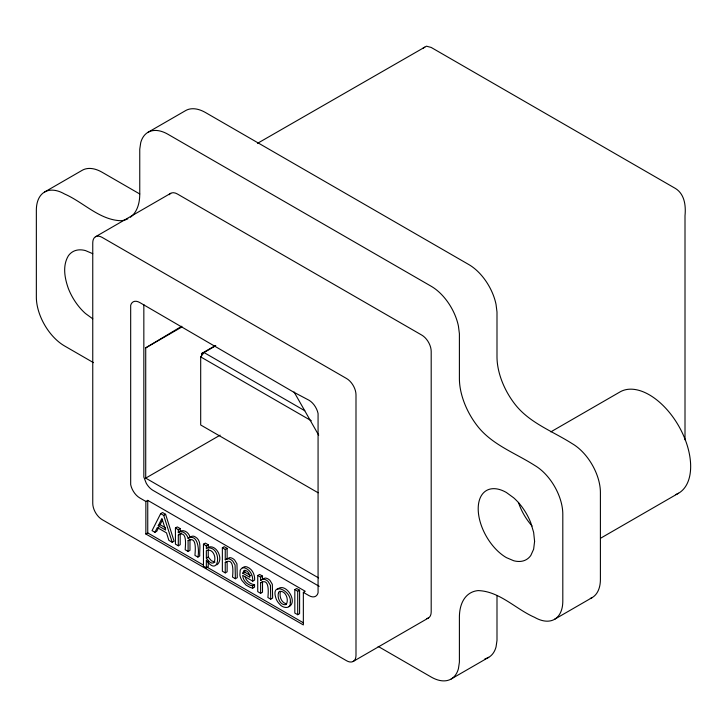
<?xml version="1.0" encoding="UTF-8"?>
<svg xmlns="http://www.w3.org/2000/svg" width="727" height="727" viewBox="0 0 727 727"><rect width="100%" height="100%" fill="white"/><g stroke="black" fill="none" stroke-linecap="round" stroke-linejoin="round"><path stroke-width="1.09" d="M92.756 253.687L92.756 503.348A13.295 7.679 60 0 0 102.153 519.632L346.588 660.752A13.295 7.679 60 0 0 355.994 655.327L355.994 394.806A13.295 7.679 60 0 0 346.588 378.531L102.153 237.402A13.295 7.679 60 0 0 92.756 242.827L92.756 253.687L85.45 250.579A39.885 23.028 60 0 0 68.329 255.868C62.368 265.828 64.667 278.087 68.329 288.428A39.885 23.028 60 0 0 85.45 313.491L92.756 318.817M254.55 584.799L252.678 585.88C247.425 585.099 242.963 580.782 242.691 575.357L252.732 581.155C253.132 575.829 250.442 570.05 245.244 568.087A9.106 5.253 60 0 0 241.7 568.232L240.228 570.068L239.883 574.993A9.442 5.452 60 0 0 241.964 580.537L246.026 585.099L249.979 587.316L252.678 588.198L254.55 587.116L254.55 584.799C250.379 584.054 246.408 581.309 245.153 577.12M280.349 591.751C279.25 596.567 281.222 602.674 286.538 603.883M242.818 573.23L243.936 570.504L245.054 570.304C248.143 571.058 249.961 574.23 249.843 577.293L242.818 573.23L244.699 572.149L245.072 570.395M154.924 532.282L157.314 527.575L166.51 532.882L168.864 540.334L172.199 542.26L174.08 541.17L165.602 514.307L162.548 512.544L160.667 513.635L152.061 530.628L154.924 532.282L156.805 531.201L158.713 527.429M158.204 525.775L161.921 518.451L165.611 530.056L158.204 525.775L160.085 524.694L162.403 520.114M277.505 589.343C285.238 581.555 298.47 601.629 289.01 606.627M318.126 492.779L200.688 424.977L200.688 356.893L204.005 352.54L215.774 345.752M242.718 567.914L243.581 567.151A9.106 5.253 60 0 1 247.125 567.005C252.324 568.959 255.013 574.748 254.614 580.064L252.732 581.155M188.093 538.343C198.389 532.973 199.425 551.702 197.862 557.073L199.743 555.982C199.162 549.785 202.133 540.752 195.309 536.935C192.782 535.017 190.22 536.871 188.093 538.343C187.248 534.409 182.204 529.447 178.315 532.691L178.315 529.665L175.425 528.002L175.425 544.123L178.315 545.786L180.196 544.705L180.196 533.9L181.423 533.191M178.315 532.691C182.404 528.084 188.975 532.046 189.974 537.253M225.252 562.453C234.394 556.728 233.003 573.04 232.495 577.065L235.384 578.737L237.266 577.656L236.957 563.879L234.594 559.963A9.206 5.316 60 0 0 229.677 557.636L225.252 559.799L225.252 549.448L222.362 547.785L222.362 571.222L225.252 572.885L227.133 571.804L227.133 561.371L225.252 562.453L225.252 572.885M260.62 582.872C269.762 577.147 268.372 593.459 267.863 597.494L270.753 599.157L272.634 598.076L272.325 584.308L269.962 580.382A9.206 5.316 60 0 0 265.046 578.065L260.62 580.219L260.62 577.193L257.731 575.52L257.731 591.642L260.62 593.305L262.502 592.223L262.502 581.791L260.62 582.872L260.62 593.305M225.252 559.799L227.796 558.727A9.206 5.316 60 0 1 232.713 561.053L235.075 564.97L235.384 578.737M260.62 580.219L263.165 579.146A9.206 5.316 60 0 1 268.081 581.473L270.444 585.389L270.753 599.157M318.571 577.901L145.718 478.121L145.718 347.86L181.75 326.241M188.093 540.624L189.974 539.543L189.974 550.348L188.093 551.429L188.093 540.624C197.326 535.572 195.118 551.429 194.954 555.392L197.862 557.073M44.611 192.01L82.215 170.3A39.885 23.028 60 0 1 102.153 172.272L139.757 193.982A53.18 30.707 60 0 1 130.415 217.228M148.017 132.305L185.621 110.595A39.885 23.028 60 0 1 205.559 112.576L468.797 264.555A39.885 23.028 60 0 1 496.041 304.413L496.995 312.019L496.995 356.821A53.18 30.707 60 0 0 515.797 405.275C530.428 423.35 553.111 431.438 572.204 443.652A39.885 23.028 60 0 1 600.402 492.506L600.402 579.337A39.885 23.028 60 0 1 590.333 598.466M95.51 236.748L170.709 193.327M423.032 48.173L426.476 46.183L431.175 47.446L675.61 188.566C684.743 194.363 685.943 205.877 685.007 215.71L685.007 439.799M145.718 347.86L181.95 326.941M201.543 355.821L201.543 353.558L215.274 345.625M145.718 478.121L220.136 435.155M145.863 501.448L147.745 500.358L305.231 591.278L303.35 592.369L303.35 624.929L145.863 534.009L145.863 501.448L139.757 497.922A13.295 7.679 60 0 1 130.678 484.627L130.678 305.331A13.295 7.679 60 0 1 139.757 302.532L293.426 392.007L308.984 400.232A13.295 7.679 60 0 1 318.072 413.527L318.072 592.823A13.295 7.679 60 0 1 308.984 595.622L303.35 592.369M160.667 513.635L163.72 515.398L165.602 514.307M145.863 534.009L147.745 532.927L203.496 565.115M175.425 528.002L177.306 526.911L180.196 528.584L180.196 531.61M178.315 529.665L180.196 528.584M178.315 545.786L178.315 534.981L180.196 533.9M178.315 534.981C187.539 529.892 185.367 545.804 185.185 549.757L188.093 551.429M208.231 561.262L208.231 566.751L206.35 567.842L203.46 566.169L203.46 544.187L205.341 543.105L208.231 544.768L208.231 547.794L209.231 546.895C217.582 545.441 223.725 560.008 216.846 564.852M203.46 544.187L206.35 545.859L208.231 544.768M222.362 547.785L224.243 546.695L227.133 548.367L227.133 558.709M206.35 558.127L206.35 550.712C212.947 547.695 216.982 558.009 213.729 562.798C210.612 564.406 207.967 560.108 206.35 558.127L208.231 557.046L208.231 549.621M225.252 549.448L227.133 548.367M257.731 575.52L259.612 574.439L262.502 576.102L262.502 579.128M260.62 577.193L262.502 576.102M550.821 431.874L620.04 391.917A58.496 33.769 60 0 1 679.936 428.185A58.496 33.769 60 0 1 675.537 494.642M294.817 589.615L296.698 588.525L299.588 590.197L299.588 613.633L297.707 614.715L294.817 613.052L294.817 589.615L297.707 591.278L299.588 590.197M353.24 661.416L428.439 617.995M600.547 538.253L678.536 493.233M451.14 679.009L488.744 657.299M554.547 619.304L592.141 597.603M257.503 143.337L424.75 47.182M201.543 353.558L204.005 352.54L304.813 410.746M215.019 562.08L211.457 560.799L208.231 557.046M139.757 193.982L139.757 149.189L140.72 142.692A39.885 23.028 60 0 1 167.955 134.277L431.193 286.265A39.885 23.028 60 0 1 458.437 326.123L459.4 333.729L459.4 378.531A53.18 30.707 60 0 0 478.193 426.985C492.824 445.06 515.507 453.148 534.599 465.362A39.885 23.028 60 0 1 562.807 514.216L562.807 601.047A39.885 23.028 60 0 1 534.599 617.332C515.752 609.135 499.703 591.315 478.193 590.588A53.18 30.707 60 0 0 459.4 617.332L459.4 662.133L458.437 668.631A39.885 23.028 60 0 1 431.193 677.037L378.158 646.412M200.688 356.893L311.283 420.742M93.474 362.655L64.549 345.952A39.885 23.028 60 0 1 36.35 297.107L36.35 210.267A39.885 23.028 60 0 1 64.549 193.982C83.405 202.188 99.454 220.008 120.955 220.735A53.18 30.707 60 0 0 127.861 218.8M319.226 586.344L152.915 490.325A13.295 7.679 60 0 1 146.272 483.301L143.837 477.03L143.837 304.531M244.699 572.149L250.842 575.693M160.085 524.694L165.638 527.902M206.432 566.806L303.268 622.721M294.053 391.962L318.699 435.209M163.72 515.398L172.199 542.26M496.995 595.622L496.995 640.423L496.041 646.921A39.885 23.028 60 0 1 484.973 658.78M297.707 591.278L297.707 614.715M252.678 585.88L252.678 588.198M206.35 545.859L206.35 548.885L207.349 547.976C222.589 545.85 219.627 579.201 206.35 560.144L206.35 567.842M147.745 500.358L147.745 532.927M169.218 194.709A13.295 7.679 60 0 1 177.361 193.982L421.796 335.111A13.295 7.679 60 0 1 431.193 351.386L431.193 611.907A13.295 7.679 60 0 1 426.495 618.595M532.073 525.984A39.885 23.028 60 0 1 518.442 502.375M290.3 602.356C291.209 609.58 282.421 608.263 279.531 604.019A9.342 5.398 60 0 1 276.26 599.166C269.408 580.473 292.1 590.369 290.3 602.356M278.468 592.832C277.014 597.667 280.186 605.782 286.093 604.619C289.319 599.884 285.684 590.215 279.322 591.378L278.468 592.832M534.599 541.351L533.636 549.221L530.819 555.446A39.885 23.028 60 0 1 513.698 560.735L506.401 557.627A39.885 23.028 60 0 1 478.202 508.782A39.885 23.028 60 0 1 506.401 492.506L513.698 497.822A39.885 23.028 60 0 1 530.819 522.886L533.636 532.364L534.599 541.351"/></g></svg>
